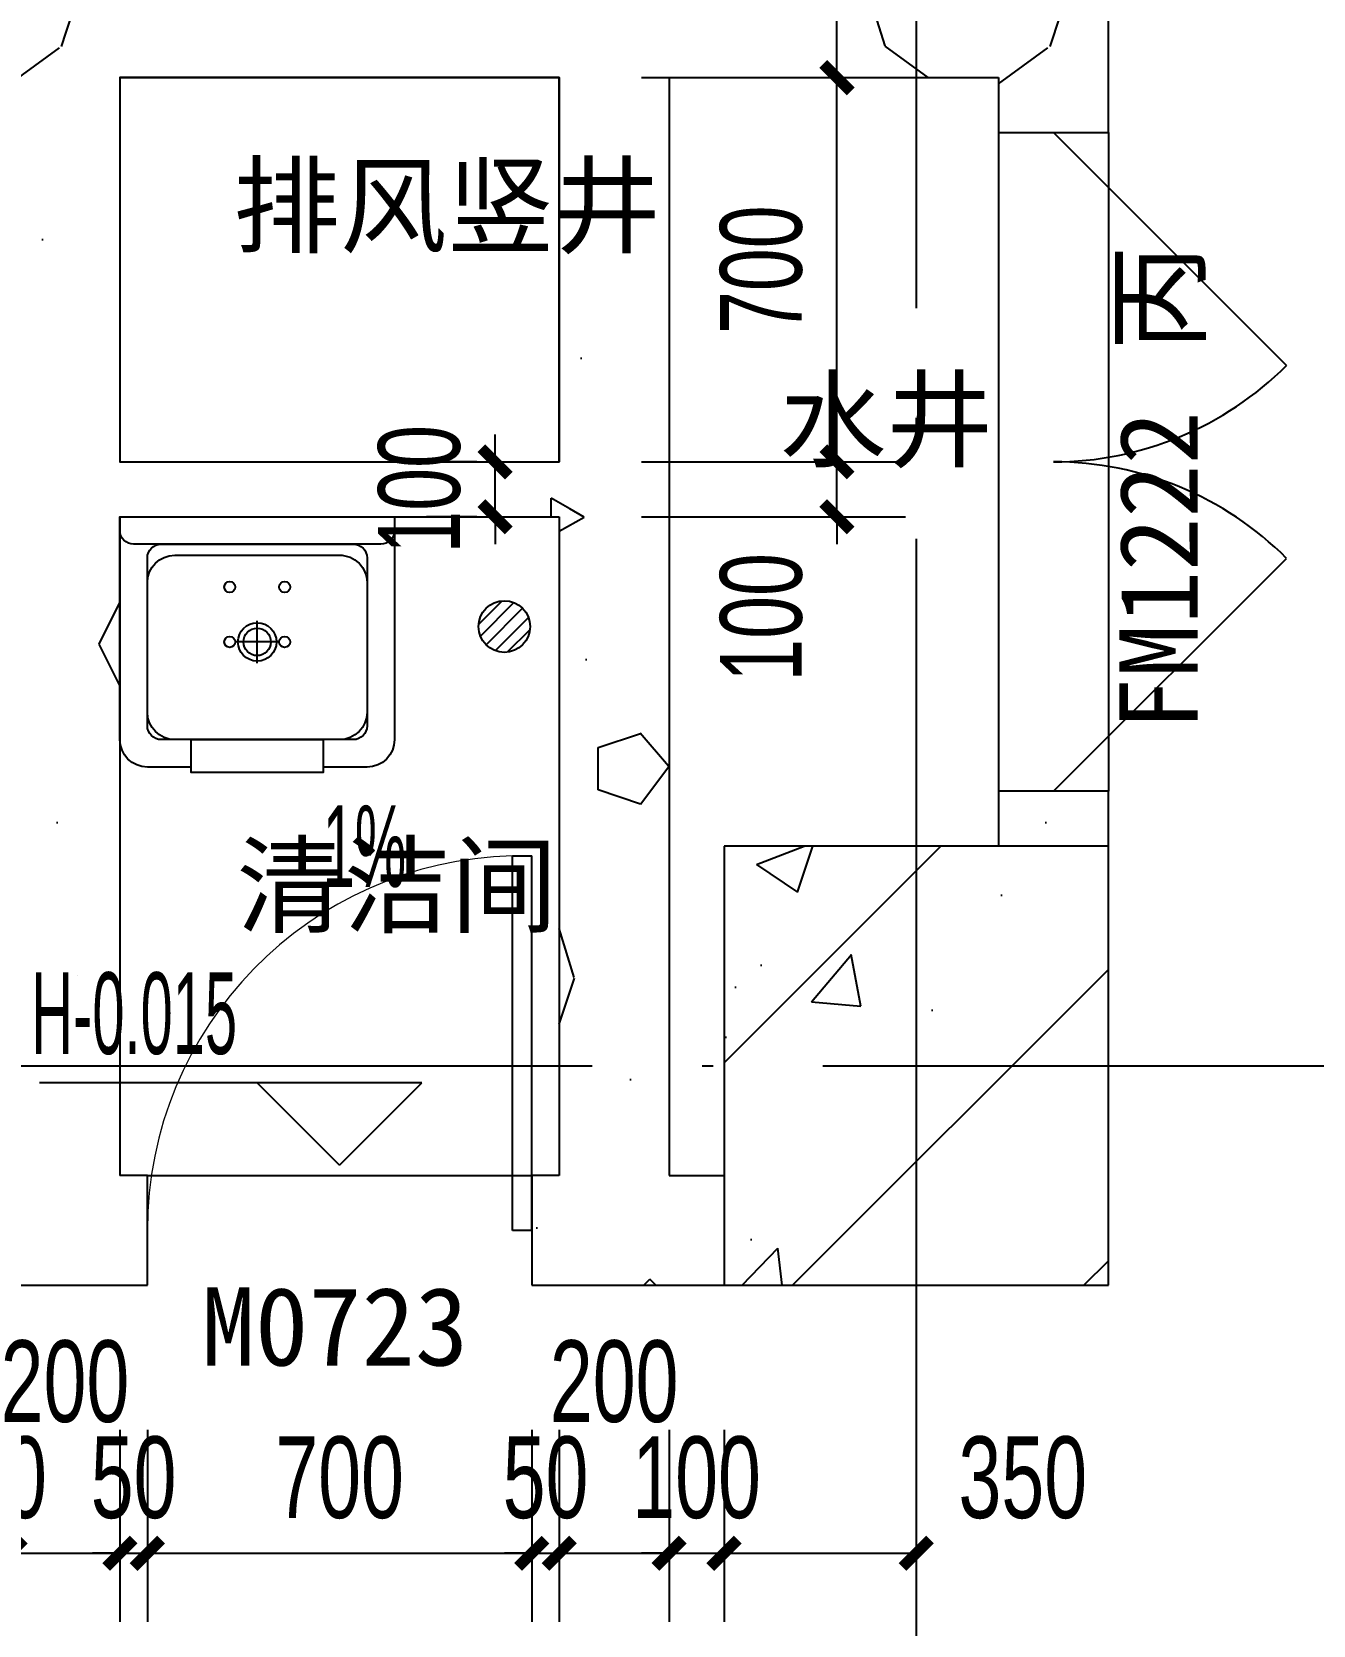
# Model space of a CAD drawing. Extents: x -26219 to 315419, y -160410 to -120810.
# Drawn here: x 253416 to 255749, y -148869 to -145967 of the extents above; entities that cross this region are included whole.
import ezdxf
from ezdxf.xclip import XClip

# ---------------------------------------------------------------- set-up
doc = ezdxf.new("R2010")
doc.units = 0
doc.header["$LTSCALE"] = 1000
doc.header["$MEASUREMENT"] = 0
doc.header["$XCLIPFRAME"] = 0
doc.linetypes.add('104-14# 核心筒$2$DOTE', pattern=[2.4200000000000004, 2, -0.2, 0.02, -0.2])
for name, color, linetype in [('$0$$0$$0$A-DIM_SYMB', 3, 'Continuous'), ('$0$$0$$0$PUB_TEXT', 7, 'Continuous'), ('01-标注_尺寸', 124, 'Continuous'), ('01-标注_标高', 200, 'Continuous'), ('02-TEXT_标注', 130, 'Continuous'), ('02-TEXT_门窗', 151, 'Continuous'), ('104-14# 核心筒$0$A-C_门', 150, 'Continuous'), ('104-14# 核心筒$0$A-I_卫-洁具', 241, 'Continuous'), ('104-14# 核心筒$0$A-TECH_水', 3, 'Continuous'), ('104-14# 核心筒$0$A-TECH_结构', 21, 'Continuous'), ('104-14# 核心筒$0$A_STR-砌块墙', 121, 'Continuous'), ('104-14# 核心筒$0$DOOR_FIRE', 220, 'Continuous'), ('104-14# 核心筒$2$01-标注_轴线坐标', 132, 'Continuous'), ('104-14# 核心筒$2$05-填充_天正', 26, 'Continuous'), ('104-14# 核心筒$2$A_AXIS-轴线', 36, '104-14# 核心筒$2$DOTE'), ('104-14# 核心筒$2$A_STR-砼柱', 51, 'Continuous'), ('DOOR_FIRE_TEXT', 7, 'Continuous')]:
    doc.layers.add(name, color=color, linetype=linetype)
doc.styles.add('_TCH_DIM', font='ros.shx', dxfattribs={"width": 0.75, "bigfont": 'jd.shx'})
doc.styles.add('_TCH_DIM_T3', font='ros.shx', dxfattribs={"width": 0.7058823529411765, "bigfont": 'jd.shx'})
doc.styles.add('_TCH_WINDOW', font='STXIHEI_0.TTF')
doc.styles.get("Standard").update_dxf_attribs({"font": 'STXIHEI_0.TTF'})
doc.dimstyles.new('_TCH_ARCH&&50', dxfattribs={"dimtxt": 148.75, "dimasz": 50, "dimexe": 125, "dimexo": 150, "dimgap": 63.12500000000001, "dimtad": 1, "dimdec": 0, "dimzin": 0, "dimdsep": 46, "dimtxsty": '_TCH_DIM_T3', "dimblk": 'ARCHTICK', "dimcen": 0.09, "dimclrt": 7, "dimazin": 2, "dimtfac": 1, "dimtdec": 0, "dimtix": 1, "dimtmove": 2, "dimatfit": 3, "dimfxl": 0, "dimtolj": 1, "dimtzin": 0, "dimarcsym": 0})
pattern_1 = [(0, (531, -549), (900, 1800), [0, -1800]), (0, (-522, -792), (900, 1800), [0, -1800]), (0, (63, -810), (900, 1800), [0, -1800]), (0, (702, -279), (900, 1800), [0, -1800]), (0, (-45, -900), (900, 1800), [0, -1800]), (0, (882, 855), (900, 1800), [0, -1800]), (0, (333.0000000000001, 711), (900, 1800), [0, -1800]), (0, (621, 486.0000000000001), (900, 1800), [0, -1800]), (0, (-846, 450), (900, 1800), [0, -1800]), (0, (36, 369), (900, 1800), [0, -1800]), (0, (-306, -90), (900, 1800), [0, -1800]), (0, (-288, -765), (900, 1800), [0, -1800]), (0, (387, -837), (900, 1800), [0, -1800]), (0, (882, -45), (900, 1800), [0, -1800]), (0, (-801, -324), (900, 1800), [0, -1800]), (0, (-648, -18), (900, 1800), [0, -1800]), (0, (54, -144), (900, 1800), [0, -1800]), (0, (-198, -405), (900, 1800), [0, -1800]), (0, (-341.9999999999999, 189), (900, 1800), [0, -1800]), (0, (-117, 864), (900, 1800), [0, -1800]), (0, (-729, -702), (900, 1800), [0, -1800]), (0, (261, 495), (900, 1800), [0, -1800]), (0, (-576, 522), (900, 1800), [0, -1800]), (0, (-720, 756), (900, 1800), [0, -1800]), (130.601294, (771.428574, 291.428568), (-4499.999950292954, 5400.0000236093), [79.024662, -33111.33300000001]), (18.4349488, (642.857148, 325.714284), (4499.999983404209, 1799.999986719667), [81.31572000000001, -11302.8837]), (90, (642.857148, 248.571432), (900.0000000000001, 1800), [77.14285199999999, -3522.85695]), (161.565051, (720, 222.857136), (-4500.000022657823, 1799.999865817234), [81.31572000000001, -11302.8837]), (53.1301023, (720, 222.857136), (900.0000017013604, 1799.99999914932), [85.71428999999999, -8914.285499999998]), (135, (788.571432, -694.28556), (-900.0001087984293, 1799.999878185604), [72.73098, -5018.4378]), (45, (685.714284, -694.28556), (899.999994247131, 1799.999992736902), [72.73098, -5018.4378]), (135, (737.1428579999999, -745.7142600000001), (-900.0001087984293, 1799.999878185604), [72.73098, -5018.4378]), (45, (737.1428579999999, -745.7142600000001), (899.999994247131, 1799.999992736902), [72.73098, -5018.4378]), (116.565051, (-77.14278, 514.285722), (-0.0001565789601976064, 3599.999902060561), [95.83147799999999, -1916.6295]), (180, (-119.99988, 599.999994), (-899.9999999999998, 1800), [102.857148, -1697.14275]), (63.43494880000001, (-265.7141999999999, 514.285722), (8.14843605922988e-06, 3599.999982559008), [95.83147799999999, -1916.6295]), (116.565051, (-222.8571, 428.571432), (-0.0001565789601976064, 3599.999902060561), [95.83147799999999, -1916.6295]), (0, (-222.8571, 428.571432), (900, 1800), [102.857148, -1697.14275]), (63.43494880000001, (-119.99988, 428.571432), (8.14843605922988e-06, 3599.999982559008), [95.83147799999999, -1916.6295]), (107.102728, (599.999994, -94.28562000000001), (-2699.999896777364, 9000.00001452043), [116.584038, -48848.7075]), (143.972626, (565.714278, 17.142858), (-17099.99978321427, 12599.999985739), [116.584038, -24366.06]), (180, (471.428568, 85.71428999999999), (-899.9999999999998, 1800), [111.428568, -1688.5713]), (36.02737329999999, (265.71429, 17.142858), (17099.99987362977, 12599.99986416658), [116.584038, -24366.06]), (71.5650511, (231.428574, -85.71419999999999), (2700.000013860985, 8999.99998450437), [108.420948, -11275.7784]), (107.102728, (265.71429, -197.14284), (-2699.999896777364, 9000.00001452043), [116.584038, -48848.7075]), (143.972626, (360, -265.7141999999999), (-17099.99978321427, 12599.999985739), [116.584038, -24366.06]), (0, (360, -265.7141999999999), (900, 1800), [111.428568, -1688.5713]), (36.02737329999999, (471.428568, -265.7141999999999), (17099.99987362977, 12599.99986416658), [116.584038, -24366.06]), (71.5650511, (565.714278, -197.14284), (2700.000013860985, 8999.99998450437), [108.420948, -11275.7784]), (150.255118, (617.1428520000001, 745.714278), (-2700.000006390409, 1799.999977695058), [69.10506, -14442.9588]), (90, (557.1428579999999, 711.42858), (900.0000000000001, 1800), [68.571432, -3531.42825]), (29.7448813, (557.1428579999999, 711.42858), (2700.000001590055, 1799.999991593464), [69.10506, -14442.9588]), (116.565051, (197.142858, -531.42858), (-0.0001565789601976064, 3599.999902060561), [95.83147799999999, -1916.6295]), (168.690067, (154.285722, -445.7142), (-8100.000006009299, 1799.999954832327), [87.41176200000001, -18269.0565]), (41.18592510000001, (0, -488.5713), (22499.99986367597, 19799.99982686525), [91.11553199999999, -38177.406]), (90, (0, -574.28568), (900.0000000000001, 1800), [85.71428999999999, -3514.2855]), (138.814074, (68.571432, -634.28562), (-22499.99960007064, 19800.0001261089), [91.11553199999999, -38177.406]), (16.6992442, (68.571432, -634.28562), (29699.99977654917, 8999.999905734196), [89.48835000000001, -37495.6125]), (60.9453959, (154.285722, -608.57136), (899.9999976116269, 1799.999984078114), [88.248258, -36976.0185]), (109.983106, (-557.14284, 222.857136), (-4500.000016949792, 12599.99996665506), [100.326006, -42036.59249999999]), (155.556045, (-591.4285199999999, 317.142864), (-11700.00004459817, 5399.999887808896), [103.568958, -43395.39449999999]), (24.4439547, (-779.99994, 317.142864), (11700.00000583643, 5399.999974027204), [103.568958, -43395.39449999999]), (70.01689340000001, (-814.28562, 222.857136), (4500.000013566429, 12599.99996874217), [100.326006, -42036.5925]), (109.983106, (-779.99994, 128.571426), (-4500.000016949792, 12599.99996665506), [100.326006, -42036.59249999999]), (160.016893, (-685.7141399999999, 94.28571), (-4500.000002644889, 1799.999918000023), [100.326006, -20968.1325]), (19.9831065, (-685.7141399999999, 94.28571), (4499.999975293225, 1799.999997144084), [100.326006, -20968.1325]), (70.01689340000001, (-591.4285199999999, 128.571426), (4500.000013566429, 12599.99996874217), [100.326006, -42036.5925]), (122.005383, (111.428568, 59.999994), (-900.0001207844099, 1799.999908112359), [80.862696, -16900.302]), (18.4349488, (-8.57142, 102.857148), (4499.999983404209, 1799.999986719667), [81.31572000000001, -11302.8837]), (90, (-8.57142, 25.714278), (900.0000000000001, 1800), [77.14285199999999, -3522.85695]), (161.565051, (68.571432, 0), (-4500.000022657823, 1799.999865817234), [81.31572000000001, -11302.8837]), (54.46232220000002, (68.571432, 0), (6299.999990871777, 8999.999986518196), [73.73421, -30894.6345]), (116.565051, (-411.42852, -377.14284), (-0.0001565789601976064, 3599.999902060561), [95.83147799999999, -1916.6295]), (180, (-454.28562, -291.42846), (-899.9999999999998, 1800), [94.28571, -1705.7142]), (59.0362434, (-599.9999399999999, -377.14284), (900.0000029295945, 1799.999991263332), [99.95918399999998, -20891.46599999999]), (120.963756, (-548.57142, -462.85704), (-900.0001229938932, 1799.999917339799), [99.959184, -20891.466]), (0, (-548.57142, -462.85704), (900, 1800), [94.28571, -1705.7142]), (63.43494880000001, (-454.28562, -462.85704), (8.14843605922988e-06, 3599.999982559008), [95.83147799999999, -1916.6295])]

# ---------------------------------------------------------------- blocks, each defined once
blk = doc.blocks.new('104-14# 核心筒$0$hgfd')
at = {"color": 8}
for p, q in [((3.335953806526959e-07, 266.5000000000036), (2.372253220528364e-07, 189.5000000000036)), ((-38.49999971458601, 228.000000048185), (38.50000028541399, 227.9999999518077))]:
    blk.add_line(p, q, dxfattribs=at)
for points in [[(250, -3.504792402964085e-07), (-249.9999999999927, 3.504792402964085e-07), (-249.9999994917889, 406.0000003504792, -0.4142135623732199), (-199.9999994292011, 456.0000002878987), (-119.9999994292084, 456.0000001877597), (-119.9999994166865, 466.000000187767), (120.0000005833208, 465.9999998122548), (120.0000005708062, 455.9999998122548), (200.000000570777, 455.9999997121158, -0.414213562372991), (250.0000005081893, 405.9999996495353)], [(175.000000062566, 49.99999974339516), (-174.9999999374049, 50.00000025659756, -0.4142135623730927), (-199.9999999061183, 75.00000028789145), (-199.9999995230974, 381.0000002878987, -0.414213562373095), (-174.9999994917962, 406.0000002565976), (175.0000005082111, 405.9999997434024, -0.4142135623731322), (200.0000004769245, 380.9999997121085), (200.0000000938744, 74.99999971210127, -0.4142135623730573)], [(250, -3.504792402964085e-07), (-249.9999999999927, 3.504792402964085e-07), (-249.9999999686988, 25.00000035048652, -0.4142135623730971), (-224.9999999373977, 50.00000031918535), (225.0000000625878, 49.99999968082193, -0.4142135623730932), (250.0000000313012, 24.99999964952804)]]:
    blk.add_lwpolyline(points, format="xyb", close=True)
blk.add_lwpolyline([(120.0000005082184, 405.9999998122476), (-119.9999994917889, 406.0000001877524), (-119.9999994166865, 466.000000187767), (120.0000005833208, 465.9999998122548)], close=True)
blk.add_lwpolyline([(120.0000005708062, 455.9999998122548), (200.000000570777, 455.9999997121158, -0.414213562373095), (250.0000005081893, 405.9999996495353), (250, -3.504792402964085e-07), (-249.9999999999927, 3.504792402964085e-07), (-249.9999994917889, 406.0000003504792, -0.4142135623730929), (-199.9999994292011, 456.0000002878987), (-119.9999994292084, 456.0000001877597)], format="xyb")
blk.add_lwpolyline([(150.0000000876389, 69.99999977469633), (-149.9999999123756, 70.00000022531094, -0.4142135623730976), (-199.9999998497879, 120.0000002878915), (-199.9999995543913, 356.0000002878842, -0.414213562373095), (-149.9999994918035, 406.0000002253037), (150.0000005081965, 405.9999997746963, -0.414213562373095), (200.0000004456087, 355.9999997121085), (200.0000001502194, 119.9999997121231, -0.4142135623731096)], format="xyb", close=True, dxfattribs=at)
for centre, radius in [((2.854139893315732e-07, 228.0000000000036), 35), ((-49.99999971457146, 228.0000000625914), 10), ((50.00000028542127, 227.9999999374159), 10), ((-49.99999983975431, 128.0000000625841), 10), ((50.00000016025297, 127.9999999374159), 10)]:
    blk.add_circle(centre, radius)
blk.add_circle((2.854139893315732e-07, 228.0000000000036), 25, dxfattribs=at)
blk = doc.blocks.new('104-14# 核心筒$0$$DorLib2D$00000116')
at = {"color": 0}
for p, q in [((-0.4999999999999929, 7.105427357601002e-15), (-0.146446609406766, 0.353553390593234)), ((0.5000000000000071, 7.105427357601002e-15), (0.1464466094067731, 0.353553390593234))]:
    blk.add_line(p, q, dxfattribs=at)
for centre, radius, start, end in [((-0.4999999999984652, 4.831690603168681e-13), 0.4999999999984674, 0, 45), ((0.4999999999977511, 9.059419880941277e-13), 0.4999999999976598, 135, 180)]:
    blk.add_arc(centre, radius, start, end, dxfattribs=at)
blk = doc.blocks.new('104-14# 核心筒$0$$DorLib2D$00000001')
for p, q in [((0.45, 0.9750000000000001), (0.5000000000000002, 0.9750000000000001)), ((0.45, 0), (0.45, 0.9750000000000001)), ((0.5, 0), (0.5, 0.9750000000000001)), ((0.5, 0), (0.45, 0))]:
    blk.add_line(p, q)
at = {"lineweight": 13}
blk.add_arc((0.475, 0), 0.975, 91.4692835813538, 180, dxfattribs=at)
blk = doc.blocks.new('104-14# 核心筒$0$$TwtSys$00000141')
for p, q in [((-94.19606303561523, 7.672111694559135), (-10.08309029082739, 91.78508443935061)), ((-94.19606303561523, 7.672111694559135), (-10.08309029082739, 91.78508443935061)), ((-87.21916889109707, -35.05448014085778), (35.05448014085778, 87.21916889110071)), ((-87.21916889109707, -35.05448014085778), (35.05448014085778, 87.21916889110071)), ((-66.46803743153214, -66.46803743153941), (66.46803743153214, 66.46803743153214)), ((-66.46803743153214, -66.46803743153578), (66.46803743153214, 66.46803743153214)), ((-32.35611368903483, -87.061266563549), (87.58274635417911, 32.87759347966494)), ((-32.35611368903483, -87.061266563549), (87.58274635417911, 32.87759347966858)), ((11.43110768805855, -92.25951895252001), (92.2594807012465, -11.43114593933933)), ((11.43110768805855, -92.25951895252001), (92.2594807012465, -11.43114593933933))]:
    blk.add_line(p, q)
blk.add_circle((0, 0), 94)
blk.add_circle((0, 0), 94)
blk = doc.blocks.new('104-14# 核心筒')
at = {"layer": '104-14# 核心筒$2$05-填充_天正'}
h = blk.add_hatch(dxfattribs=at)
h.set_pattern_fill('加气混凝土', color=256, scale=150, style=0)
h.set_pattern_definition(pattern_1)
h.paths.add_polyline_path([(102250.0000000002, 18633.33353492821), (102250.0000000002, 18500.00020159484), (102750, 18500.00020159486), (102850, 18566.66686826148), (102849.9999999999, 18700.00020159484), (102350.0000000002, 18700.00020159493)])
h = blk.add_hatch(dxfattribs=at)
h.set_pattern_fill('加气混凝土', color=256, scale=150, style=0)
h.set_pattern_definition(pattern_1)
h.paths.add_polyline_path([(102849.9999999999, 18566.66686826148), (102950, 18500.00020159473), (103750.0000000001, 18500.00020159469), (103849.5062823905, 18566.66686826141), (103848.5188471715, 18700.00020159478), (102849.9999999999, 18700.00020159484)])
h = blk.add_hatch(dxfattribs=at)
h.set_pattern_fill('加气混凝土', color=256, scale=150, style=0)
h.set_pattern_definition(pattern_1)
h.paths.add_polyline_path([(103849.5062823905, 18566.66686826141), (103950.0000000001, 18500.00020159475), (104550, 18500.00020159475), (104750, 18700.00020159485), (103848.5188471715, 18700.00020159478)])
h = blk.add_hatch(dxfattribs=at)
h.set_pattern_fill('加气混凝土', color=256, scale=150, style=0)
h.set_pattern_definition(pattern_1)
h.paths.add_polyline_path([(104550, 18500.00020159475), (104549.9999999999, 18400.00020159453), (104750.0000000001, 18400.00020159453), (104750, 18700.00020159485)])
h = blk.add_hatch(dxfattribs=at)
h.set_pattern_fill('加气混凝土', color=256, scale=150, style=0)
h.set_pattern_definition(pattern_1)
h.paths.add_polyline_path([(102849.9999999999, 18566.66686826148), (102750, 18500.00020159486), (102749.9999999999, 17750.00020197267), (102883.3333333333, 17750.00020197261), (102950, 17800.0002019725), (102950, 18500.00020159473)])
h = blk.add_hatch(dxfattribs=at)
h.set_pattern_fill('加气混凝土', color=256, scale=150, style=0)
h.set_pattern_definition(pattern_1)
h.paths.add_polyline_path([(103849.5062823905, 18566.66686826141), (103750.0000000001, 18500.00020159469), (103750.0000000001, 17800.0002019725), (103816.6666666667, 17750.00020197261), (103950, 17750.00020197267), (103950.0000000001, 18500.00020159475)])
h = blk.add_hatch(dxfattribs=at)
h.set_pattern_fill('加气混凝土', color=256, scale=150, style=0)
h.set_pattern_definition(pattern_1)
h.paths.add_polyline_path([(102883.3333333333, 17750.00020197261), (102950, 17700.00020197266), (103749.9999999999, 17700.00020197266), (103816.6666666667, 17750.00020197261), (103750.0000000001, 17800.0002019725), (102950, 17800.0002019725)])
h = blk.add_hatch(dxfattribs=at)
h.set_pattern_fill('加气混凝土', color=256, scale=150, style=0)
h.set_pattern_definition(pattern_1)
h.paths.add_polyline_path([(102883.3333333333, 17750.00020197261), (102749.9999999999, 17750.00020197267), (102750, 16499.99999999578), (102850, 16433.3333333291), (102950, 16499.9999999957), (102950, 17700.00020197266)])
h = blk.add_hatch(dxfattribs=at)
h.set_pattern_fill('加气混凝土', color=256, scale=150, style=0)
h.set_pattern_definition(pattern_1)
h.paths.add_polyline_path([(103816.6666666667, 17750.00020197261), (103749.9999999999, 17700.00020197266), (103749.9999999999, 16499.9999999957), (103850, 16433.33333332911), (103950, 16499.99999999582), (103950, 17750.00020197267)])
h = blk.add_hatch(dxfattribs=at)
h.set_pattern_fill('加气混凝土', color=256, scale=150, style=0)
h.set_pattern_definition(pattern_1)
h.paths.add_polyline_path([(104549.9999999999, 17100.00000000006), (104750, 17100.00000000006), (104750.0000000001, 17200.00020159453), (104549.9999999999, 17200.00020159453)])
h = blk.add_hatch(dxfattribs=at)
h.set_pattern_fill('钢筋混凝土', color=256, scale=150, style=0)
h.set_pattern_definition([(45, (0, 0), (-265.1650429449553, 265.1650429449553), []), (49.99999999999999, (0, 0), (1075.89027390113, -94.12820247389266), [112.5, -1237.5]), (355, (0, 0), (-208.1270004195, 1128.288200550018), [90, -990]), (100.4514, (89.65752, -7.84401), (867.7640725710323, 1034.15931309143), [95.610285, -1051.713168]), (46.18420000000002, (0, 300), (1600.861572938467, -248.2785214935271), [168.75, -1856.25]), (96.6356, (133.4051175, 279.3100395), (1401.994058323055, 1461.176806350663), [143.415432, -1577.5695]), (351.1842, (0, 300), (1401.992917700441, 1461.177901387987), [135, -1485]), (21, (150, 225), (895.3605781776924, -603.9283359980083), [112.5, -1237.5]), (326.0000000000001, (150, 225), (364.9729978823726, 1087.725067570279), [90, -990]), (71.4514, (224.6133495, 174.672591), (1260.333942872235, 483.7957450649286), [95.610285, -1051.713168]), (37.50000000000001, (0, 0), (18.239782975936, 499.3407807469673), [0, -977.9999999999999, 0, -1005, 0, -993.75]), (7.499999999999999, (0, 0), (394.6043061632229, 591.6175678235404), [0, -573, 0, -955.5, 0, -378.75]), (327.5, (-334.5, 0), (800.7336542586136, -33.83230760156963), [0, -375, 0, -1170, 0, -1552.5]), (317.5, (-484.5, 0), (874.7792540135794, 150.1574734984766), [0, -487.5, 0, -777, 0, -1102.5])])
h.paths.add_polyline_path([(104050, 16300.00000000006), (104750, 16300.00000000006), (104750, 17100.00000000006), (104050, 17100.00000000006)])
h = blk.add_hatch(dxfattribs=at)
h.set_pattern_fill('加气混凝土', color=256, scale=150, style=0)
h.set_pattern_definition(pattern_1)
h.paths.add_polyline_path([(102750, 16499.99999999578), (102649.9999999997, 16499.99999999581), (102649.9999999997, 16299.99999999586), (102849.9999999999, 16299.99999999581), (102850, 16433.3333333291)])
h = blk.add_hatch(dxfattribs=at)
h.set_pattern_fill('加气混凝土', color=256, scale=150, style=0)
h.set_pattern_definition(pattern_1)
h.paths.add_polyline_path([(102849.9999999999, 16299.99999999581), (103000.0000000003, 16299.99999999595), (103000.0000000003, 16499.99999999555), (102950, 16499.9999999957), (102850, 16433.3333333291)])
h = blk.add_hatch(dxfattribs=at)
h.set_pattern_fill('加气混凝土', color=256, scale=150, style=0)
h.set_pattern_definition(pattern_1)
h.paths.add_polyline_path([(103749.9999999999, 16499.9999999957), (103700, 16499.99999999555), (103700, 16299.99999999595), (103850, 16299.99999999581), (103849.9999999999, 16433.33333332911)])
h = blk.add_hatch(dxfattribs=at)
h.set_pattern_fill('加气混凝土', color=256, scale=150, style=0)
h.set_pattern_definition(pattern_1)
h.paths.add_polyline_path([(104050, 16300.00000000006), (104050, 16499.99999999582), (103950, 16499.99999999582), (103850, 16433.33333332911), (103850, 16299.99999999581)])
blk.add_lwpolyline([(103749.9999999998, 18500.00020159484), (102949.9999999999, 18500.00020159484), (102949.9999999999, 17800.00020197267), (103749.9999999998, 17800.00020197267)], close=True)
at = {"layer": '104-14# 核心筒$0$A-C_门'}
blk.add_line((103000, 16499.99999999581), (103700, 16499.99999999581), dxfattribs=at)
at = {"layer": '104-14# 核心筒$0$A-TECH_结构'}
blk.add_lwpolyline([(102949.9999999999, 17800.00020197255), (103749.9999999998, 17800.00020197255), (103749.9999999998, 18500.00020159484), (102949.9999999999, 18500.00020159484)], close=True, dxfattribs=at)
at = {"layer": '104-14# 核心筒$0$A_STR-砌块墙'}
for p, q in [((104750.0000000001, 18400.00020159453), (104750, 18700.00020159485)), ((102950, 18500.00020159473), (102950, 17800.0002019725)), ((102950, 18500.00020159473), (103750.0000000001, 18500.00020159469)), ((103750.0000000001, 18500.00020159469), (103750.0000000001, 17800.0002019725)), ((103950.0000000001, 18500.00020159475), (103950, 17750.00020197267)), ((103950.0000000001, 18500.00020159475), (104550, 18500.00020159475)), ((104550, 18500.00020159475), (104549.9999999999, 18400.00020159453)), ((104549.9999999999, 18400.00020159453), (104750.0000000001, 18400.00020159453)), ((102950, 17800.0002019725), (103750.0000000001, 17800.0002019725)), ((103950, 17750.00020197267), (103950, 16499.99999999582)), ((102950, 17700.00020197266), (103749.9999999999, 17700.00020197266)), ((102950, 17700.00020197266), (102950, 16499.9999999957)), ((103749.9999999999, 17700.00020197266), (103749.9999999999, 16499.9999999957)), ((104750.0000000001, 17200.00020159453), (104549.9999999999, 17200.00020159453)), ((104549.9999999999, 17200.00020159453), (104549.9999999997, 17100)), ((104750.0000000002, 17100), (104750.0000000001, 17200.00020159453)), ((103000.0000000003, 16499.99999999555), (102950, 16499.9999999957)), ((103000.0000000003, 16299.99999999595), (103000.0000000003, 16499.99999999555)), ((103749.9999999999, 16499.9999999957), (103700, 16499.99999999555)), ((103700, 16499.99999999555), (103700, 16299.99999999595)), ((103950, 16499.99999999582), (104050, 16499.99999999602)), ((102649.9999999997, 16299.99999999586), (102849.9999999999, 16299.99999999581)), ((102849.9999999999, 16299.99999999581), (103000.0000000003, 16299.99999999595)), ((103700, 16299.99999999595), (103850, 16299.99999999581)), ((103850, 16299.99999999581), (104050, 16299.9999999959))]:
    blk.add_line(p, q, dxfattribs=at)
at = {"layer": '104-14# 核心筒$0$DOOR_FIRE'}
for p, q in [((104550, 18400.00020159461), (104550, 17200.00020159461)), ((104750, 18400.00020159461), (104750, 17200.00020159461))]:
    blk.add_line(p, q, dxfattribs=at)
at = {"layer": '104-14# 核心筒$2$A_AXIS-轴线'}
for p, q in [((-9370.123865286841, 105800), (120259.9219097959, 105800)), ((104400, 54018.37846733601), (104400, -8545.12396972545)), ((-24838.9698462474, 16700), (120259.921909796, 16700)), ((-24838.9698462474, 11750), (120259.921909796, 11750))]:
    blk.add_line(p, q, dxfattribs=at)
at = {"layer": '104-14# 核心筒$2$A_STR-砼柱'}
for p, q in [((104750, 17100.00000000006), (104050, 17100.00000000006)), ((104050, 17100.00000000006), (104050, 16300.00000000006)), ((104750, 16300.00000000006), (104750, 17100.00000000006)), ((104050, 16300.00000000006), (104750, 16300.00000000006))]:
    blk.add_line(p, q, dxfattribs=at)
at = {"layer": '104-14# 核心筒$0$A-C_门', "xscale": 700, "yscale": 700, "zscale": 200}
blk.add_blockref('104-14# 核心筒$0$$DorLib2D$00000001', (103350, 16399.99999999581), dxfattribs=at)
at = {"layer": '104-14# 核心筒$0$A-I_卫-洁具', "ltscale": 0.1, "rotation": 179.9999999936967}
blk.add_blockref('104-14# 核心筒$0$hgfd', (103199.9999999999, 17700.00020159472), dxfattribs=at)
at = {"layer": '104-14# 核心筒$0$A-TECH_水', "xscale": 0.5, "yscale": 0.5, "zscale": 0.5}
blk.add_blockref('104-14# 核心筒$0$$TwtSys$00000141', (103649.9999999999, 17500.00020197267), dxfattribs=at)
at = {"layer": '104-14# 核心筒$0$DOOR_FIRE', "xscale": 1200, "yscale": 1200, "zscale": 200, "rotation": 270}
blk.add_blockref('104-14# 核心筒$0$$DorLib2D$00000116', (104650, 17800.00020159461), dxfattribs=at)
blk = doc.blocks.new('_ArchTick')
at = {"color": 0, "linetype": 'ByBlock', "const_width": 0.4}
blk.add_lwpolyline([(-0.5, -0.5), (0.5, 0.5)], dxfattribs=at)
blk = doc.blocks.new('*D719')
at = {"layer": '01-标注_尺寸', "color": 0, "lineweight": -2, "transparency": 16777216}
for p, q in [((253275.9525820052, -148513.595091808), (253275.9525820052, -148863.1986369356)), ((253375.9525820055, -148513.595091808), (253375.9525820055, -148863.1986369356)), ((253275.9525820052, -148738.1986369356), (253225.9525820052, -148738.1986369356)), ((253275.9525820052, -148738.1986369356), (253375.9525820055, -148738.1986369356)), ((253375.9525820055, -148738.1986369356), (253425.9525820055, -148738.1986369356))]:
    blk.add_line(p, q, dxfattribs=at)
at = {"layer": 'Defpoints', "color": 0, "transparency": 16777216}
for p in [(253275.9525820052, -148363.595091808), (253375.9525820055, -148363.595091808), (253375.9525820055, -148738.1986369356)]:
    blk.add_point(p, dxfattribs=at)
at = {"layer": '01-标注_尺寸', "color": 0, "lineweight": -2, "transparency": 16777216, "xscale": 50, "yscale": 50, "zscale": 50}
blk.add_blockref('_ArchTick', (253275.9525820052, -148738.1986369356), dxfattribs=at)
at = {"layer": '01-标注_尺寸', "color": 0, "lineweight": -2, "transparency": 16777216, "xscale": 50, "yscale": 50, "zscale": 50, "rotation": 180}
blk.add_blockref('_ArchTick', (253375.9525820055, -148738.1986369356), dxfattribs=at)
at = {"layer": '01-标注_尺寸', "color": 7, "transparency": 16777216, "insert": (253325.9525820054, -148600.6986369356), "char_height": 148.75, "attachment_point": 5, "style": '_TCH_DIM_T3'}
blk.add_mtext('\\A1;100', dxfattribs=at)
blk = doc.blocks.new('*D720')
at = {"layer": '01-标注_尺寸', "color": 0, "lineweight": -2, "transparency": 16777216}
for p, q in [((253375.9525820055, -148513.595091808), (253375.9525820055, -148863.1986369356)), ((253575.9525820054, -148513.595091808), (253575.9525820054, -148863.1986369356)), ((253375.9525820055, -148738.1986369356), (253575.9525820054, -148738.1986369356))]:
    blk.add_line(p, q, dxfattribs=at)
at = {"layer": 'Defpoints', "color": 0, "transparency": 16777216}
for p in [(253375.9525820055, -148363.595091808), (253575.9525820054, -148363.595091808), (253575.9525820054, -148738.1986369356)]:
    blk.add_point(p, dxfattribs=at)
at = {"layer": '01-标注_尺寸', "color": 0, "lineweight": -2, "transparency": 16777216, "xscale": 50, "yscale": 50, "zscale": 50, "rotation": 180}
blk.add_blockref('_ArchTick', (253375.9525820055, -148738.1986369356), dxfattribs=at)
at = {"layer": '01-标注_尺寸', "color": 0, "lineweight": -2, "transparency": 16777216, "xscale": 50, "yscale": 50, "zscale": 50}
blk.add_blockref('_ArchTick', (253575.9525820054, -148738.1986369356), dxfattribs=at)
at = {"layer": '01-标注_尺寸', "color": 7, "transparency": 16777216, "insert": (253475.9525820054, -148425.6986369356), "char_height": 148.75, "attachment_point": 5, "style": '_TCH_DIM_T3'}
blk.add_mtext('\\A1;200', dxfattribs=at)
blk = doc.blocks.new('*D721')
at = {"layer": '01-标注_尺寸', "color": 0, "lineweight": -2, "transparency": 16777216}
for p, q in [((253575.9525820054, -148513.595091808), (253575.9525820054, -148863.1986369356)), ((253625.9525820058, -148513.595091808), (253625.9525820058, -148863.1986369356)), ((253575.9525820054, -148738.1986369356), (253525.9525820054, -148738.1986369356)), ((253575.9525820054, -148738.1986369356), (253625.9525820058, -148738.1986369356)), ((253625.9525820058, -148738.1986369356), (253675.9525820058, -148738.1986369356))]:
    blk.add_line(p, q, dxfattribs=at)
at = {"layer": 'Defpoints', "color": 0, "transparency": 16777216}
for p in [(253575.9525820054, -148363.595091808), (253625.9525820058, -148363.595091808), (253625.9525820058, -148738.1986369356)]:
    blk.add_point(p, dxfattribs=at)
at = {"layer": '01-标注_尺寸', "color": 0, "lineweight": -2, "transparency": 16777216, "xscale": 50, "yscale": 50, "zscale": 50}
blk.add_blockref('_ArchTick', (253575.9525820054, -148738.1986369356), dxfattribs=at)
at = {"layer": '01-标注_尺寸', "color": 0, "lineweight": -2, "transparency": 16777216, "xscale": 50, "yscale": 50, "zscale": 50, "rotation": 180}
blk.add_blockref('_ArchTick', (253625.9525820058, -148738.1986369356), dxfattribs=at)
at = {"layer": '01-标注_尺寸', "color": 7, "transparency": 16777216, "insert": (253600.9525820056, -148600.6986369356), "char_height": 148.75, "attachment_point": 5, "style": '_TCH_DIM_T3'}
blk.add_mtext('\\A1;50', dxfattribs=at)
blk = doc.blocks.new('*D722')
at = {"layer": '01-标注_尺寸', "color": 0, "lineweight": -2, "transparency": 16777216}
for p, q in [((253625.9525820058, -148513.595091808), (253625.9525820058, -148863.1986369356)), ((254325.9525820055, -148513.595091808), (254325.9525820055, -148863.1986369356)), ((253625.9525820058, -148738.1986369356), (254325.9525820055, -148738.1986369356))]:
    blk.add_line(p, q, dxfattribs=at)
at = {"layer": 'Defpoints', "color": 0, "transparency": 16777216}
for p in [(253625.9525820058, -148363.595091808), (254325.9525820055, -148363.595091808), (254325.9525820055, -148738.1986369356)]:
    blk.add_point(p, dxfattribs=at)
at = {"layer": '01-标注_尺寸', "color": 0, "lineweight": -2, "transparency": 16777216, "xscale": 50, "yscale": 50, "zscale": 50, "rotation": 180}
blk.add_blockref('_ArchTick', (253625.9525820058, -148738.1986369356), dxfattribs=at)
at = {"layer": '01-标注_尺寸', "color": 0, "lineweight": -2, "transparency": 16777216, "xscale": 50, "yscale": 50, "zscale": 50}
blk.add_blockref('_ArchTick', (254325.9525820055, -148738.1986369356), dxfattribs=at)
at = {"layer": '01-标注_尺寸', "color": 7, "transparency": 16777216, "insert": (253975.9525820057, -148600.6986369356), "char_height": 148.75, "attachment_point": 5, "style": '_TCH_DIM_T3'}
blk.add_mtext('\\A1;700', dxfattribs=at)
blk = doc.blocks.new('*D723')
at = {"layer": '01-标注_尺寸', "color": 0, "lineweight": -2, "transparency": 16777216}
for p, q in [((254325.9525820055, -148513.595091808), (254325.9525820055, -148863.1986369356)), ((254375.9525820054, -148513.595091808), (254375.9525820054, -148863.1986369356)), ((254325.9525820055, -148738.1986369356), (254275.9525820055, -148738.1986369356)), ((254325.9525820055, -148738.1986369356), (254375.9525820054, -148738.1986369356)), ((254375.9525820054, -148738.1986369356), (254425.9525820054, -148738.1986369356))]:
    blk.add_line(p, q, dxfattribs=at)
at = {"layer": 'Defpoints', "color": 0, "transparency": 16777216}
for p in [(254325.9525820055, -148363.595091808), (254375.9525820054, -148363.595091808), (254375.9525820054, -148738.1986369356)]:
    blk.add_point(p, dxfattribs=at)
at = {"layer": '01-标注_尺寸', "color": 0, "lineweight": -2, "transparency": 16777216, "xscale": 50, "yscale": 50, "zscale": 50}
blk.add_blockref('_ArchTick', (254325.9525820055, -148738.1986369356), dxfattribs=at)
at = {"layer": '01-标注_尺寸', "color": 0, "lineweight": -2, "transparency": 16777216, "xscale": 50, "yscale": 50, "zscale": 50, "rotation": 180}
blk.add_blockref('_ArchTick', (254375.9525820054, -148738.1986369356), dxfattribs=at)
at = {"layer": '01-标注_尺寸', "color": 7, "transparency": 16777216, "insert": (254350.9525820055, -148600.6986369356), "char_height": 148.75, "attachment_point": 5, "style": '_TCH_DIM_T3'}
blk.add_mtext('\\A1;50', dxfattribs=at)
blk = doc.blocks.new('*D724')
at = {"layer": '01-标注_尺寸', "color": 0, "lineweight": -2, "transparency": 16777216}
for p, q in [((254375.9525820054, -148513.595091808), (254375.9525820054, -148863.1986369356)), ((254575.9525820055, -148513.595091808), (254575.9525820055, -148863.1986369356)), ((254375.9525820054, -148738.1986369356), (254575.9525820055, -148738.1986369356))]:
    blk.add_line(p, q, dxfattribs=at)
at = {"layer": 'Defpoints', "color": 0, "transparency": 16777216}
for p in [(254375.9525820054, -148363.595091808), (254575.9525820055, -148363.595091808), (254575.9525820055, -148738.1986369356)]:
    blk.add_point(p, dxfattribs=at)
at = {"layer": '01-标注_尺寸', "color": 0, "lineweight": -2, "transparency": 16777216, "xscale": 50, "yscale": 50, "zscale": 50, "rotation": 180}
blk.add_blockref('_ArchTick', (254375.9525820054, -148738.1986369356), dxfattribs=at)
at = {"layer": '01-标注_尺寸', "color": 0, "lineweight": -2, "transparency": 16777216, "xscale": 50, "yscale": 50, "zscale": 50}
blk.add_blockref('_ArchTick', (254575.9525820055, -148738.1986369356), dxfattribs=at)
at = {"layer": '01-标注_尺寸', "color": 7, "transparency": 16777216, "insert": (254475.9525820055, -148425.6986369356), "char_height": 148.75, "attachment_point": 5, "style": '_TCH_DIM_T3'}
blk.add_mtext('\\A1;200', dxfattribs=at)
blk = doc.blocks.new('*D725')
at = {"layer": '01-标注_尺寸', "color": 0, "lineweight": -2, "transparency": 16777216}
for p, q in [((254575.9525820055, -148513.595091808), (254575.9525820055, -148863.1986369356)), ((254675.9525820055, -148513.595091808), (254675.9525820055, -148863.1986369356)), ((254575.9525820055, -148738.1986369356), (254525.9525820055, -148738.1986369356)), ((254575.9525820055, -148738.1986369356), (254675.9525820055, -148738.1986369356)), ((254675.9525820055, -148738.1986369356), (254725.9525820055, -148738.1986369356))]:
    blk.add_line(p, q, dxfattribs=at)
at = {"layer": 'Defpoints', "color": 0, "transparency": 16777216}
for p in [(254575.9525820055, -148363.595091808), (254675.9525820055, -148363.595091808), (254675.9525820055, -148738.1986369356)]:
    blk.add_point(p, dxfattribs=at)
at = {"layer": '01-标注_尺寸', "color": 0, "lineweight": -2, "transparency": 16777216, "xscale": 50, "yscale": 50, "zscale": 50}
blk.add_blockref('_ArchTick', (254575.9525820055, -148738.1986369356), dxfattribs=at)
at = {"layer": '01-标注_尺寸', "color": 0, "lineweight": -2, "transparency": 16777216, "xscale": 50, "yscale": 50, "zscale": 50, "rotation": 180}
blk.add_blockref('_ArchTick', (254675.9525820055, -148738.1986369356), dxfattribs=at)
at = {"layer": '01-标注_尺寸', "color": 7, "transparency": 16777216, "insert": (254625.9525820055, -148600.6986369356), "char_height": 148.75, "attachment_point": 5, "style": '_TCH_DIM_T3'}
blk.add_mtext('\\A1;100', dxfattribs=at)
blk = doc.blocks.new('*D726')
at = {"layer": '01-标注_尺寸', "color": 0, "lineweight": -2, "transparency": 16777216}
for p, q in [((254675.9525820055, -148513.595091808), (254675.9525820055, -148863.1986369356)), ((255025.9525820056, -148513.595091808), (255025.9525820056, -148863.1986369356)), ((254675.9525820055, -148738.1986369356), (255025.9525820056, -148738.1986369356))]:
    blk.add_line(p, q, dxfattribs=at)
at = {"layer": 'Defpoints', "color": 0, "transparency": 16777216}
for p in [(254675.9525820055, -148363.595091808), (255025.9525820056, -148363.595091808), (255025.9525820056, -148738.1986369356)]:
    blk.add_point(p, dxfattribs=at)
at = {"layer": '01-标注_尺寸', "color": 0, "lineweight": -2, "transparency": 16777216, "xscale": 50, "yscale": 50, "zscale": 50, "rotation": 180}
blk.add_blockref('_ArchTick', (254675.9525820055, -148738.1986369356), dxfattribs=at)
at = {"layer": '01-标注_尺寸', "color": 0, "lineweight": -2, "transparency": 16777216, "xscale": 50, "yscale": 50, "zscale": 50}
blk.add_blockref('_ArchTick', (255025.9525820056, -148738.1986369356), dxfattribs=at)
at = {"layer": '01-标注_尺寸', "color": 7, "transparency": 16777216, "insert": (255219.9525820056, -148600.6986369356), "char_height": 148.75, "attachment_point": 5, "style": '_TCH_DIM_T3'}
blk.add_mtext('\\A1;350', dxfattribs=at)
blk = doc.blocks.new('*D748')
at = {"layer": '01-标注_尺寸', "color": 0, "lineweight": -2, "transparency": 16777216}
for p, q in [((254881.60560762, -146749.9632386573), (254881.60560762, -146699.9632386573)), ((254525.9525820053, -146749.9632386573), (255006.60560762, -146749.9632386573)), ((254881.60560762, -146849.9632386573), (254881.60560762, -146749.9632386573)), ((254525.9525820055, -146849.9632386573), (255006.60560762, -146849.9632386573)), ((254881.60560762, -146849.9632386573), (254881.60560762, -146899.9632386573))]:
    blk.add_line(p, q, dxfattribs=at)
at = {"layer": 'Defpoints', "color": 0, "transparency": 16777216}
for p in [(254375.9525820053, -146749.9632386573), (254881.60560762, -146749.9632386573), (254375.9525820055, -146849.9632386573)]:
    blk.add_point(p, dxfattribs=at)
at = {"layer": '01-标注_尺寸', "color": 0, "lineweight": -2, "transparency": 16777216, "xscale": 50, "yscale": 50, "zscale": 50}
for p, rotation in [((254881.60560762, -146749.9632386573), 270), ((254881.60560762, -146849.9632386573), 90)]:
    blk.add_blockref('_ArchTick', p, dxfattribs=dict(at, rotation=rotation))
at = {"layer": '01-标注_尺寸', "color": 7, "transparency": 16777216, "insert": (254744.1056076204, -147033.29657199), "char_height": 148.75, "attachment_point": 5, "rotation": 90, "style": '_TCH_DIM_T3'}
blk.add_mtext('\\A1;100', dxfattribs=at)
blk = doc.blocks.new('*D749')
at = {"layer": '01-标注_尺寸', "color": 0, "lineweight": -2, "transparency": 16777216}
for p, q in [((254525.9525820041, -146049.9632390361), (255006.6056076193, -146049.9632390361)), ((254881.6056076193, -146749.9632386573), (254881.6056076193, -146049.9632390361)), ((254525.9525820053, -146749.9632386573), (255006.6056076193, -146749.9632386573))]:
    blk.add_line(p, q, dxfattribs=at)
at = {"layer": 'Defpoints', "color": 0, "transparency": 16777216}
for p in [(254375.9525820041, -146049.9632390361), (254881.6056076193, -146049.9632390361), (254375.9525820053, -146749.9632386573)]:
    blk.add_point(p, dxfattribs=at)
at = {"layer": '01-标注_尺寸', "color": 0, "lineweight": -2, "transparency": 16777216, "xscale": 50, "yscale": 50, "zscale": 50}
for p, rotation in [((254881.6056076193, -146049.9632390361), 90), ((254881.6056076193, -146749.9632386573), 270)]:
    blk.add_blockref('_ArchTick', p, dxfattribs=dict(at, rotation=rotation))
at = {"layer": '01-标注_尺寸', "color": 7, "transparency": 16777216, "insert": (254744.1056076193, -146399.9632388467), "char_height": 148.75, "attachment_point": 5, "rotation": 90, "style": '_TCH_DIM_T3'}
blk.add_mtext('\\A1;700', dxfattribs=at)
blk = doc.blocks.new('*D750')
at = {"layer": '01-标注_尺寸', "color": 0, "lineweight": -2, "transparency": 16777216}
for p, q in [((254525.9525820037, -145849.963239036), (255006.6056076185, -145849.963239036)), ((254881.6056076185, -146049.9632390361), (254881.6056076185, -145849.963239036)), ((254525.9525820041, -146049.9632390361), (255006.6056076185, -146049.9632390361))]:
    blk.add_line(p, q, dxfattribs=at)
at = {"layer": 'Defpoints', "color": 0, "transparency": 16777216}
for p in [(254375.9525820037, -145849.963239036), (254881.6056076185, -145849.963239036), (254375.9525820041, -146049.9632390361)]:
    blk.add_point(p, dxfattribs=at)
at = {"layer": '01-标注_尺寸', "color": 0, "lineweight": -2, "transparency": 16777216, "xscale": 50, "yscale": 50, "zscale": 50}
for p, rotation in [((254881.6056076185, -145849.963239036), 90), ((254881.6056076185, -146049.9632390361), 270)]:
    blk.add_blockref('_ArchTick', p, dxfattribs=dict(at, rotation=rotation))
at = {"layer": '01-标注_尺寸', "color": 7, "transparency": 16777216, "insert": (254744.105607618, -145655.9632390354), "char_height": 148.75, "attachment_point": 5, "rotation": 90, "style": '_TCH_DIM_T3'}
blk.add_mtext('\\A1;200', dxfattribs=at)
blk = doc.blocks.new('*D1338')
at = {"layer": '01-标注_尺寸', "color": 0, "lineweight": -2, "transparency": 16777216}
for p, q in [((254259.1025743928, -146749.9632386574), (254259.1025743928, -146699.9632386574)), ((254225.9525820053, -146749.9632386574), (254134.1025743928, -146749.9632386574)), ((254259.1025743928, -146849.9632386573), (254259.1025743928, -146749.9632386574)), ((254225.9525820055, -146849.9632386573), (254134.1025743928, -146849.9632386573)), ((254259.1025743928, -146849.9632386573), (254259.1025743928, -146899.9632386573))]:
    blk.add_line(p, q, dxfattribs=at)
at = {"layer": 'Defpoints', "color": 0, "transparency": 16777216}
for p in [(254259.1025743928, -146749.9632386574), (254375.9525820053, -146749.9632386574), (254375.9525820055, -146849.9632386573)]:
    blk.add_point(p, dxfattribs=at)
at = {"layer": '01-标注_尺寸', "color": 0, "lineweight": -2, "transparency": 16777216, "xscale": 50, "yscale": 50, "zscale": 50}
for p, rotation in [((254259.1025743928, -146749.9632386574), 270), ((254259.1025743928, -146849.9632386573), 90)]:
    blk.add_blockref('_ArchTick', p, dxfattribs=dict(at, rotation=rotation))
at = {"layer": '01-标注_尺寸', "color": 7, "transparency": 16777216, "insert": (254121.6025743928, -146799.9632386573), "char_height": 148.75, "attachment_point": 5, "rotation": 90, "style": '_TCH_DIM_T3'}
blk.add_mtext('\\A1;100', dxfattribs=at)

msp = doc.modelspace()

# ---------------------------------------------------------------- linework, layer by layer
at = {"layer": '$0$$0$$0$A-DIM_SYMB'}
msp.add_lwpolyline([(254025.4272909679, -147336.248765461, 0, 0, 0), (254088.7755992529, -147263.1647314732, 40.00000000000001, 0, 0), (254187.0229844565, -147149.818133374, 0, 0, 0)], format="xyseb", dxfattribs=at)
at = {"layer": '01-标注_标高'}
for p, q in [((254125.9525820055, -147881.1514891109), (253429.7025820055, -147881.1514891109)), ((253975.9525820055, -148031.1514891109), (253825.9525820055, -147881.1514891109)), ((253975.9525820055, -148031.1514891109), (254125.9525820055, -147881.1514891109))]:
    msp.add_line(p, q, dxfattribs=at)
at = {"layer": '104-14# 核心筒$2$01-标注_轴线坐标'}
msp.add_line((255452.5491214959, -147849.96344063), (256652.5491214959, -147849.96344063), dxfattribs=at)

# ---------------------------------------------------------------- block references
ref = msp.add_blockref('104-14# 核心筒', (201590.9535605059, -159599.9634406295))
XClip(ref).set_block_clipping_path([(32000, 6700), (42400, 18198.739078339102)])
ref = msp.add_blockref('104-14# 核心筒', (150625.9525820055, -164549.96344063))
XClip(ref).set_block_clipping_path([(94550.00000000244, 12139.80278405681), (105750.00001139287, 22499.999987515897)])
ref = msp.add_blockref('104-14# 核心筒', (162825.2942255405, -253649.9634406295))
XClip(ref).set_block_clipping_path([(94442.28794676415, 101022.62747298156), (105150.00001139287, 111550.00000000001)])

# ---------------------------------------------------------------- texts
at = {"layer": '$0$$0$$0$PUB_TEXT', "style": '_TCH_DIM', "width": 0.5294117647058824}
msp.add_text('1%', height=148.75, dxfattribs=at).set_placement((253945.1032061466, -147524.6700747957))
at = {"layer": '02-TEXT_标注'}
for s, p in [('排风竖井', (253782.0026162468, -146354.3124122314)), ('水井', (254776.7782693646, -146744.3038799083)), ('清洁间', (253788.7537192974, -147592.8215037574))]:
    msp.add_text(s, height=142.7128820960698, dxfattribs=at).set_placement(p)
at = {"layer": '02-TEXT_标注', "style": '_TCH_DIM', "width": 0.5294117647058824}
msp.add_text('H-0.015', height=148.75, dxfattribs=at).set_placement((253414.7025820055, -147828.6514891109))
at = {"layer": '02-TEXT_门窗', "style": '_TCH_WINDOW'}
msp.add_text('M0723', height=142.7128820960698, dxfattribs=at).set_placement((253724.8281800055, -148396.1655441253))
at = {"layer": 'DOOR_FIRE_TEXT', "style": '_TCH_WINDOW'}
for s, p in [('丙', (255538.4008707064, -146548.4008336164)), ('FM1222', (255538.4008707064, -147239.9947200793))]:
    msp.add_text(s, height=142.7128820960698, rotation=90, dxfattribs=at).set_placement(p)

# ---------------------------------------------------------------- dimensions: what is measured, and where the dimension line sits
at = {"layer": '01-标注_尺寸'}
for base, p1, p2, angle, picture, middle in [((254881.6056076185, -145849.963239036), (254375.9525820041, -146049.9632390361), (254375.9525820037, -145849.963239036), 90.00000000011673, '*D750', (254744.105607618, -145655.9632390354)), ((254881.60560762, -146749.9632386573), (254375.9525820055, -146849.9632386573), (254375.9525820053, -146749.9632386573), 90.00000000011673, '*D748', (254744.1056076204, -147033.29657199)), ((253575.9525820054, -148738.1986369356), (253375.9525820055, -148363.595091808), (253575.9525820054, -148363.595091808), 0, '*D720', (253475.9525820054, -148425.6986369356)), ((254575.9525820055, -148738.1986369356), (254375.9525820054, -148363.595091808), (254575.9525820055, -148363.595091808), 0, '*D724', (254475.9525820055, -148425.6986369356)), ((255025.9525820056, -148738.1986369356), (254675.9525820055, -148363.595091808), (255025.9525820056, -148363.595091808), 0, '*D726', (255219.9525820056, -148600.6986369356))]:
    dim = msp.add_linear_dim(base=base, p1=p1, p2=p2, angle=angle, dimstyle='_TCH_ARCH&&50', dxfattribs=at)
    dim.commit()
    dim.dimension.update_dxf_attribs({"geometry": picture, "text_midpoint": middle, "dimtype": 161})
for p1, p2, distance, picture, middle in [((254375.9525820053, -146749.9632386573), (254375.9525820041, -146049.9632390361), -505.65302561520366, '*D749', (254744.1056076193, -146399.9632388467)), ((254375.9525820055, -146849.9632386573), (254375.9525820053, -146749.9632386574), 116.85000761249103, '*D1338', (254121.6025743928, -146799.9632386573)), ((253275.9525820052, -148363.595091808), (253375.9525820055, -148363.595091808), -374.60354512758204, '*D719', (253325.9525820054, -148600.6986369356)), ((253575.9525820054, -148363.595091808), (253625.9525820058, -148363.595091808), -374.60354512758204, '*D721', (253600.9525820056, -148600.6986369356)), ((253625.9525820058, -148363.595091808), (254325.9525820055, -148363.595091808), -374.60354512758204, '*D722', (253975.9525820057, -148600.6986369356)), ((254325.9525820055, -148363.595091808), (254375.9525820054, -148363.595091808), -374.6035451275821, '*D723', (254350.9525820055, -148600.6986369356)), ((254575.9525820055, -148363.595091808), (254675.9525820055, -148363.595091808), -374.60354512758204, '*D725', (254625.9525820055, -148600.6986369356))]:
    dim = msp.add_aligned_dim(p1=p1, p2=p2, distance=distance, dimstyle='_TCH_ARCH&&50', dxfattribs=at)
    dim.commit()
    dim.dimension.update_dxf_attribs({"geometry": picture, "text_midpoint": middle})

doc.saveas('drawing.dxf')
